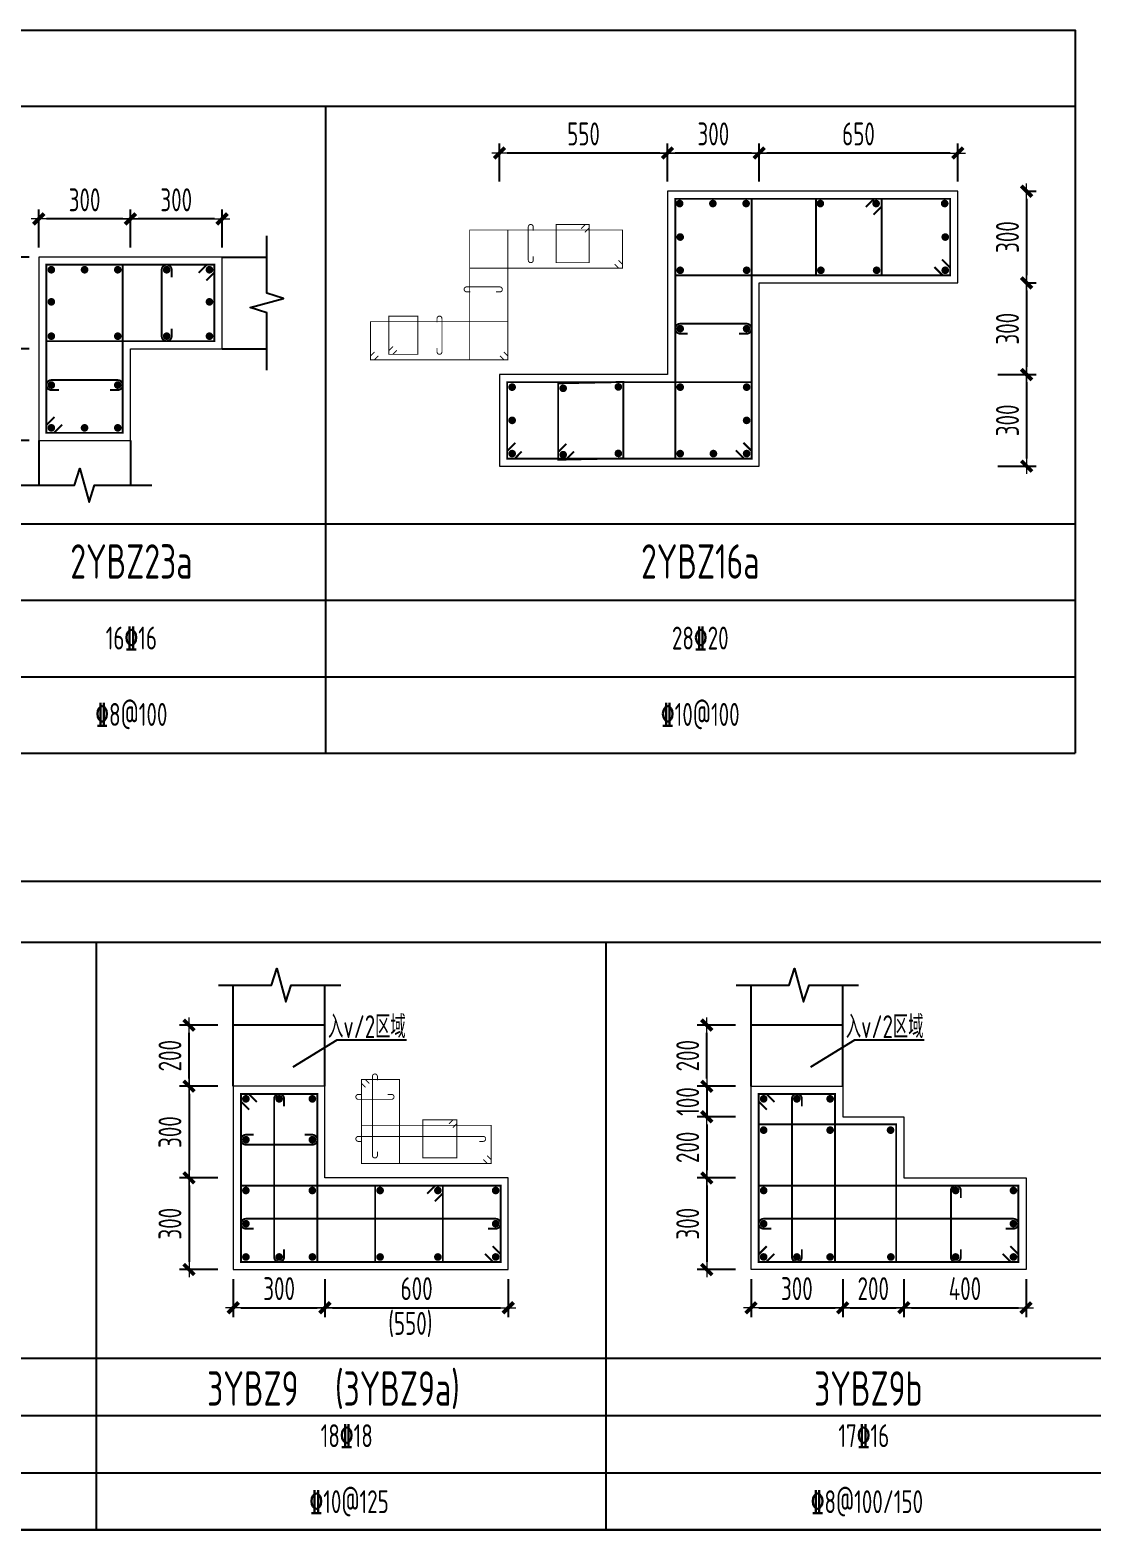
# Model space of a CAD drawing. Extents: x 292423 to 376523, y 106557 to 361882.
# Drawn here: x 346941 to 360844, y 250799 to 270438 of the extents above; entities that cross this region are included whole.
import ezdxf
from ezdxf.enums import TextEntityAlignment as Align

# ---------------------------------------------------------------- set-up
doc = ezdxf.new("R2010")
doc.units = 0
doc.header["$LTSCALE"] = 1000
doc.linetypes.add('3', pattern=[5, 3, -2])
doc.layers.get('0').update_dxf_attribs({"linetype": 'CONTINUOUS'})
doc.layers.get('Defpoints').update_dxf_attribs({"linetype": 'CONTINUOUS'})
for name, color, linetype, lineweight in [('REIN', 6, 'CONTINUOUS', 18), ('Z-柱大样外框', 7, 'ByLayer', 18), ('Z-详图标注', 3, 'CONTINUOUS', 18)]:
    doc.layers.add(name, color=color, linetype=linetype, lineweight=lineweight)
for name, color, linetype in [('TAB', 7, 'CONTINUOUS'), ('TEXT', 7, 'CONTINUOUS'), ('THIN', 7, 'CONTINUOUS')]:
    doc.layers.add(name, color=color, linetype=linetype)
doc.styles.get("Standard").update_dxf_attribs({"font": 'tssdeng.shx', "width": 0.7, "bigfont": 'tssdchn.shx'})
doc.styles.add('TCCAD_Dimension', font='Tssdeng.shx', dxfattribs={"width": 0.7, "bigfont": 'tssdchn.shx'})
doc.dimstyles.new('TCCAD_25_100', dxfattribs={"dimtxt": 300, "dimasz": 100, "dimexe": 125, "dimexo": 125, "dimgap": 100, "dimtad": 1, "dimdec": 0, "dimlfac": 0.25, "dimzin": 0, "dimdsep": 46, "dimtxsty": 'TCCAD_Dimension', "dimblk": '_TCDBK25_100', "dimcen": 0, "dimclrt": 7, "dimadec": 0, "dimazin": 0, "dimtfac": 1, "dimtdec": 0, "dimtix": 1, "dimtmove": 2, "dimatfit": 3, "dimfxl": 1, "dimtolj": 1, "dimtzin": 0, "dimarcsym": 0})

# ---------------------------------------------------------------- blocks, each defined once
blk = doc.blocks.new('_TCDBK25_100')
blk.add_line((-1, 0), (1, 0))
at = {"const_width": 0.5}
blk.add_lwpolyline([(-0.7, -0.7), (0.7, 0.7)], dxfattribs=at)
blk = doc.blocks.new('*D461')
at = {"layer": 'Defpoints', "color": 0}
for p in [(359887, 268327), (359887, 267127), (359987, 267127)]:
    blk.add_point(p, dxfattribs=at)
at = {"layer": 'Z-详图标注', "color": 0, "lineweight": -2}
for p, q in [((360012, 268327), (360112, 268327)), ((359987, 268227), (359987, 267227)), ((360012, 267127), (360112, 267127))]:
    blk.add_line(p, q, dxfattribs=at)
at = {"layer": 'Z-详图标注', "color": 0, "lineweight": -2, "xscale": 100, "yscale": 100, "zscale": 100}
for p, rotation in [((359987, 268327), 90), ((359987, 267127), 270)]:
    blk.add_blockref('_TCDBK25_100', p, dxfattribs=dict(at, rotation=rotation))
at = {"layer": 'Z-详图标注', "color": 7, "insert": (359737, 267727), "char_height": 300, "attachment_point": 5, "rotation": 90, "style": 'TCCAD_Dimension'}
blk.add_mtext('\\A1;300', dxfattribs=at)
blk = doc.blocks.new('*D462')
at = {"layer": 'Defpoints', "color": 0}
for p in [(359887, 267127), (359487, 265927), (359987, 265927)]:
    blk.add_point(p, dxfattribs=at)
at = {"layer": 'Z-详图标注', "color": 0, "lineweight": -2}
for p, q in [((360012, 267127), (360112, 267127)), ((359987, 267027), (359987, 266027)), ((359612, 265927), (360112, 265927))]:
    blk.add_line(p, q, dxfattribs=at)
at = {"layer": 'Z-详图标注', "color": 0, "lineweight": -2, "xscale": 100, "yscale": 100, "zscale": 100}
for p, rotation in [((359987, 267127), 90), ((359987, 265927), 270)]:
    blk.add_blockref('_TCDBK25_100', p, dxfattribs=dict(at, rotation=rotation))
at = {"layer": 'Z-详图标注', "color": 7, "insert": (359737, 266527), "char_height": 300, "attachment_point": 5, "rotation": 90, "style": 'TCCAD_Dimension'}
blk.add_mtext('\\A1;300', dxfattribs=at)
blk = doc.blocks.new('*D463')
at = {"layer": 'Defpoints', "color": 0}
for p in [(359487, 265927), (359487, 264727), (359987, 264727)]:
    blk.add_point(p, dxfattribs=at)
at = {"layer": 'Z-详图标注', "color": 0, "lineweight": -2}
for p, q in [((359612, 265927), (360112, 265927)), ((359987, 265827), (359987, 264827)), ((359612, 264727), (360112, 264727))]:
    blk.add_line(p, q, dxfattribs=at)
at = {"layer": 'Z-详图标注', "color": 0, "lineweight": -2, "xscale": 100, "yscale": 100, "zscale": 100}
for p, rotation in [((359987, 265927), 90), ((359987, 264727), 270)]:
    blk.add_blockref('_TCDBK25_100', p, dxfattribs=dict(at, rotation=rotation))
at = {"layer": 'Z-详图标注', "color": 7, "insert": (359737, 265327), "char_height": 300, "attachment_point": 5, "rotation": 90, "style": 'TCCAD_Dimension'}
blk.add_mtext('\\A1;300', dxfattribs=at)
blk = doc.blocks.new('*D464')
at = {"layer": 'Defpoints', "color": 0}
for p in [(356487, 268827), (356487, 268327), (359087, 268327)]:
    blk.add_point(p, dxfattribs=at)
at = {"layer": 'Z-详图标注', "color": 0, "lineweight": -2}
for p, q in [((356487, 268452), (356487, 268952)), ((359087, 268452), (359087, 268952)), ((358987, 268827), (356587, 268827))]:
    blk.add_line(p, q, dxfattribs=at)
at = {"layer": 'Z-详图标注', "color": 0, "lineweight": -2, "xscale": 100, "yscale": 100, "zscale": 100, "rotation": 180}
blk.add_blockref('_TCDBK25_100', (356487, 268827), dxfattribs=at)
at = {"layer": 'Z-详图标注', "color": 0, "lineweight": -2, "xscale": 100, "yscale": 100, "zscale": 100}
blk.add_blockref('_TCDBK25_100', (359087, 268827), dxfattribs=at)
at = {"layer": 'Z-详图标注', "color": 7, "insert": (357787, 269077), "char_height": 300, "attachment_point": 5, "style": 'TCCAD_Dimension'}
blk.add_mtext('\\A1;650', dxfattribs=at)
blk = doc.blocks.new('*D465')
at = {"layer": 'Defpoints', "color": 0}
for p in [(355287, 268827), (355287, 268327), (356487, 268327)]:
    blk.add_point(p, dxfattribs=at)
at = {"layer": 'Z-详图标注', "color": 0, "lineweight": -2}
for p, q in [((355287, 268452), (355287, 268952)), ((356487, 268452), (356487, 268952)), ((356387, 268827), (355387, 268827))]:
    blk.add_line(p, q, dxfattribs=at)
at = {"layer": 'Z-详图标注', "color": 0, "lineweight": -2, "xscale": 100, "yscale": 100, "zscale": 100, "rotation": 180}
blk.add_blockref('_TCDBK25_100', (355287, 268827), dxfattribs=at)
at = {"layer": 'Z-详图标注', "color": 0, "lineweight": -2, "xscale": 100, "yscale": 100, "zscale": 100}
blk.add_blockref('_TCDBK25_100', (356487, 268827), dxfattribs=at)
at = {"layer": 'Z-详图标注', "color": 7, "insert": (355887, 269077), "char_height": 300, "attachment_point": 5, "style": 'TCCAD_Dimension'}
blk.add_mtext('\\A1;300', dxfattribs=at)
blk = doc.blocks.new('*D466')
at = {"layer": 'Defpoints', "color": 0}
for p in [(353087, 268827), (353087, 268327), (355287, 268327)]:
    blk.add_point(p, dxfattribs=at)
at = {"layer": 'Z-详图标注', "color": 0, "lineweight": -2}
for p, q in [((353087, 268452), (353087, 268952)), ((355287, 268452), (355287, 268952)), ((355187, 268827), (353187, 268827))]:
    blk.add_line(p, q, dxfattribs=at)
at = {"layer": 'Z-详图标注', "color": 0, "lineweight": -2, "xscale": 100, "yscale": 100, "zscale": 100, "rotation": 180}
blk.add_blockref('_TCDBK25_100', (353087, 268827), dxfattribs=at)
at = {"layer": 'Z-详图标注', "color": 0, "lineweight": -2, "xscale": 100, "yscale": 100, "zscale": 100}
blk.add_blockref('_TCDBK25_100', (355287, 268827), dxfattribs=at)
at = {"layer": 'Z-详图标注', "color": 7, "insert": (354187, 269077), "char_height": 300, "attachment_point": 5, "style": 'TCCAD_Dimension'}
blk.add_mtext('\\A1;550', dxfattribs=at)
blk = doc.blocks.new('*D508')
at = {"layer": 'Defpoints', "color": 0}
for p in [(349523, 256609), (349023, 255409), (349523, 255409)]:
    blk.add_point(p, dxfattribs=at)
at = {"layer": 'Z-详图标注', "color": 0, "lineweight": -2}
for p, q in [((349398, 256609), (348898, 256609)), ((349023, 256509), (349023, 255509)), ((349398, 255409), (348898, 255409))]:
    blk.add_line(p, q, dxfattribs=at)
at = {"layer": 'Z-详图标注', "color": 0, "lineweight": -2, "xscale": 100, "yscale": 100, "zscale": 100}
for p, rotation in [((349023, 256609), 90), ((349023, 255409), 270)]:
    blk.add_blockref('_TCDBK25_100', p, dxfattribs=dict(at, rotation=rotation))
at = {"layer": 'Z-详图标注', "color": 7, "insert": (348773, 256009), "char_height": 300, "attachment_point": 5, "rotation": 90, "style": 'TCCAD_Dimension'}
blk.add_mtext('\\A1;300', dxfattribs=at)
blk = doc.blocks.new('*D509')
at = {"layer": 'Defpoints', "color": 0}
for p in [(349523, 255409), (349023, 254209), (349523, 254209)]:
    blk.add_point(p, dxfattribs=at)
at = {"layer": 'Z-详图标注', "color": 0, "lineweight": -2}
for p, q in [((349398, 255409), (348898, 255409)), ((349023, 255309), (349023, 254309)), ((349398, 254209), (348898, 254209))]:
    blk.add_line(p, q, dxfattribs=at)
at = {"layer": 'Z-详图标注', "color": 0, "lineweight": -2, "xscale": 100, "yscale": 100, "zscale": 100}
for p, rotation in [((349023, 255409), 90), ((349023, 254209), 270)]:
    blk.add_blockref('_TCDBK25_100', p, dxfattribs=dict(at, rotation=rotation))
at = {"layer": 'Z-详图标注', "color": 7, "insert": (348773, 254809), "char_height": 300, "attachment_point": 5, "rotation": 90, "style": 'TCCAD_Dimension'}
blk.add_mtext('\\A1;300', dxfattribs=at)
blk = doc.blocks.new('*D510')
at = {"layer": 'Defpoints', "color": 0}
for p in [(349602, 254209), (350802, 254209), (350802, 253709)]:
    blk.add_point(p, dxfattribs=at)
at = {"layer": 'Z-详图标注', "color": 0, "lineweight": -2}
for p, q in [((349602, 254084), (349602, 253584)), ((350802, 254084), (350802, 253584)), ((349702, 253709), (350702, 253709))]:
    blk.add_line(p, q, dxfattribs=at)
at = {"layer": 'Z-详图标注', "color": 0, "lineweight": -2, "xscale": 100, "yscale": 100, "zscale": 100}
for p, rotation in [((349602, 253709), 180.0005828422533), ((350802, 253709), 0.0005828422533449261)]:
    blk.add_blockref('_TCDBK25_100', p, dxfattribs=dict(at, rotation=rotation))
at = {"layer": 'Z-详图标注', "color": 7, "insert": (350202, 253959), "char_height": 300, "attachment_point": 5, "rotation": 0.0006, "style": 'TCCAD_Dimension'}
blk.add_mtext('\\A1;300', dxfattribs=at)
blk = doc.blocks.new('*D511')
at = {"layer": 'Defpoints', "color": 0}
for p in [(350802, 254209), (353202, 254209), (353202, 253709)]:
    blk.add_point(p, dxfattribs=at)
at = {"layer": 'Z-详图标注', "color": 0, "lineweight": -2}
for p, q in [((350802, 254084), (350802, 253584)), ((353202, 254084), (353202, 253584)), ((350902, 253709), (353102, 253709))]:
    blk.add_line(p, q, dxfattribs=at)
at = {"layer": 'Z-详图标注', "color": 0, "lineweight": -2, "xscale": 100, "yscale": 100, "zscale": 100}
for p, rotation in [((350802, 253709), 180.0005828422533), ((353202, 253709), 0.0005828422533449261)]:
    blk.add_blockref('_TCDBK25_100', p, dxfattribs=dict(at, rotation=rotation))
at = {"layer": 'Z-详图标注', "color": 7, "insert": (352002, 253959), "char_height": 300, "attachment_point": 5, "rotation": 0.0006, "style": 'TCCAD_Dimension'}
blk.add_mtext('\\A1;600', dxfattribs=at)
blk = doc.blocks.new('*D512')
at = {"layer": 'Defpoints', "color": 0}
for p in [(349023, 257409), (349523, 257409), (349523, 256609)]:
    blk.add_point(p, dxfattribs=at)
at = {"layer": 'Z-详图标注', "color": 0, "lineweight": -2}
for p, q in [((349398, 257409), (348898, 257409)), ((349023, 256709), (349023, 257309)), ((349398, 256609), (348898, 256609))]:
    blk.add_line(p, q, dxfattribs=at)
at = {"layer": 'Z-详图标注', "color": 0, "lineweight": -2, "xscale": 100, "yscale": 100, "zscale": 100}
for p, rotation in [((349023, 257409), 90), ((349023, 256609), 270)]:
    blk.add_blockref('_TCDBK25_100', p, dxfattribs=dict(at, rotation=rotation))
at = {"layer": 'Z-详图标注', "color": 7, "lineweight": -3, "insert": (348773, 257009), "char_height": 300, "attachment_point": 5, "rotation": 90, "style": 'TCCAD_Dimension'}
blk.add_mtext('\\A1;200', dxfattribs=at)
blk = doc.blocks.new('*D567')
at = {"layer": 'Defpoints', "color": 0}
for p in [(356301, 256609), (355801, 256209), (356301, 256209)]:
    blk.add_point(p, dxfattribs=at)
at = {"layer": 'Z-详图标注', "color": 0, "lineweight": -2}
for p, q in [((355801, 256709), (355801, 256809)), ((356176, 256609), (355676, 256609)), ((355801, 256609), (355801, 256209)), ((356176, 256209), (355676, 256209)), ((355801, 256109), (355801, 256009))]:
    blk.add_line(p, q, dxfattribs=at)
at = {"layer": 'Z-详图标注', "color": 0, "lineweight": -2, "xscale": 100, "yscale": 100, "zscale": 100}
for p, rotation in [((355801, 256609), 270), ((355801, 256209), 90)]:
    blk.add_blockref('_TCDBK25_100', p, dxfattribs=dict(at, rotation=rotation))
at = {"layer": 'Z-详图标注', "color": 7, "insert": (355551, 256409), "char_height": 300, "attachment_point": 5, "rotation": 90, "style": 'TCCAD_Dimension'}
blk.add_mtext('\\A1;100', dxfattribs=at)
blk = doc.blocks.new('*D568')
at = {"layer": 'Defpoints', "color": 0}
for p in [(356301, 255409), (355801, 254209), (356301, 254209)]:
    blk.add_point(p, dxfattribs=at)
at = {"layer": 'Z-详图标注', "color": 0, "lineweight": -2}
for p, q in [((356176, 255409), (355676, 255409)), ((355801, 255309), (355801, 254309)), ((356176, 254209), (355676, 254209))]:
    blk.add_line(p, q, dxfattribs=at)
at = {"layer": 'Z-详图标注', "color": 0, "lineweight": -2, "xscale": 100, "yscale": 100, "zscale": 100}
for p, rotation in [((355801, 255409), 90), ((355801, 254209), 270)]:
    blk.add_blockref('_TCDBK25_100', p, dxfattribs=dict(at, rotation=rotation))
at = {"layer": 'Z-详图标注', "color": 7, "insert": (355551, 254809), "char_height": 300, "attachment_point": 5, "rotation": 90, "style": 'TCCAD_Dimension'}
blk.add_mtext('\\A1;300', dxfattribs=at)
blk = doc.blocks.new('*D569')
at = {"layer": 'Defpoints', "color": 0}
for p in [(356380, 254209), (357580, 254209), (357580, 253709)]:
    blk.add_point(p, dxfattribs=at)
at = {"layer": 'Z-详图标注', "color": 0, "lineweight": -2}
for p, q in [((356380, 254084), (356380, 253584)), ((357580, 254084), (357580, 253584)), ((356480, 253709), (357480, 253709))]:
    blk.add_line(p, q, dxfattribs=at)
at = {"layer": 'Z-详图标注', "color": 0, "lineweight": -2, "xscale": 100, "yscale": 100, "zscale": 100}
for p, rotation in [((356380, 253709), 180.0005828422533), ((357580, 253709), 0.0005828422533449261)]:
    blk.add_blockref('_TCDBK25_100', p, dxfattribs=dict(at, rotation=rotation))
at = {"layer": 'Z-详图标注', "color": 7, "insert": (356980, 253959), "char_height": 300, "attachment_point": 5, "rotation": 0.0006, "style": 'TCCAD_Dimension'}
blk.add_mtext('\\A1;300', dxfattribs=at)
blk = doc.blocks.new('*D570')
at = {"layer": 'Defpoints', "color": 0}
for p in [(357580, 254209), (358380, 254209), (358380, 253709)]:
    blk.add_point(p, dxfattribs=at)
at = {"layer": 'Z-详图标注', "color": 0, "lineweight": -2}
for p, q in [((357580, 254084), (357580, 253584)), ((358380, 254084), (358380, 253584)), ((357680, 253709), (358280, 253709))]:
    blk.add_line(p, q, dxfattribs=at)
at = {"layer": 'Z-详图标注', "color": 0, "lineweight": -2, "xscale": 100, "yscale": 100, "zscale": 100}
for p, rotation in [((357580, 253709), 180.0005828422533), ((358380, 253709), 0.0005828422533449261)]:
    blk.add_blockref('_TCDBK25_100', p, dxfattribs=dict(at, rotation=rotation))
at = {"layer": 'Z-详图标注', "color": 7, "insert": (357980, 253959), "char_height": 300, "attachment_point": 5, "rotation": 0.0006, "style": 'TCCAD_Dimension'}
blk.add_mtext('\\A1;200', dxfattribs=at)
blk = doc.blocks.new('*D571')
at = {"layer": 'Defpoints', "color": 0}
for p in [(355801, 257409), (356301, 257409), (356301, 256609)]:
    blk.add_point(p, dxfattribs=at)
at = {"layer": 'Z-详图标注', "color": 0, "lineweight": -2}
for p, q in [((356176, 257409), (355676, 257409)), ((355801, 256709), (355801, 257309)), ((356176, 256609), (355676, 256609))]:
    blk.add_line(p, q, dxfattribs=at)
at = {"layer": 'Z-详图标注', "color": 0, "lineweight": -2, "xscale": 100, "yscale": 100, "zscale": 100}
for p, rotation in [((355801, 257409), 90), ((355801, 256609), 270)]:
    blk.add_blockref('_TCDBK25_100', p, dxfattribs=dict(at, rotation=rotation))
at = {"layer": 'Z-详图标注', "color": 7, "lineweight": -3, "insert": (355551, 257009), "char_height": 300, "attachment_point": 5, "rotation": 90, "style": 'TCCAD_Dimension'}
blk.add_mtext('\\A1;200', dxfattribs=at)
blk = doc.blocks.new('*D583')
at = {"layer": 'Defpoints', "color": 0}
for p in [(348255, 267964), (348255, 267464), (349455, 267464)]:
    blk.add_point(p, dxfattribs=at)
at = {"layer": 'Z-详图标注', "color": 0, "lineweight": -2}
for p, q in [((348255, 267589), (348255, 268089)), ((349455, 267589), (349455, 268089)), ((349355, 267964), (348355, 267964))]:
    blk.add_line(p, q, dxfattribs=at)
at = {"layer": 'Z-详图标注', "color": 0, "lineweight": -2, "xscale": 100, "yscale": 100, "zscale": 100, "rotation": 180}
blk.add_blockref('_TCDBK25_100', (348255, 267964), dxfattribs=at)
at = {"layer": 'Z-详图标注', "color": 0, "lineweight": -2, "xscale": 100, "yscale": 100, "zscale": 100}
blk.add_blockref('_TCDBK25_100', (349455, 267964), dxfattribs=at)
at = {"layer": 'Z-详图标注', "color": 7, "insert": (348855, 268214), "char_height": 300, "attachment_point": 5, "style": 'TCCAD_Dimension'}
blk.add_mtext('\\A1;300', dxfattribs=at)
blk = doc.blocks.new('*D584')
at = {"layer": 'Defpoints', "color": 0}
for p in [(347055, 267964), (347055, 267464), (348255, 267464)]:
    blk.add_point(p, dxfattribs=at)
at = {"layer": 'Z-详图标注', "color": 0, "lineweight": -2}
for p, q in [((347055, 267589), (347055, 268089)), ((348255, 267589), (348255, 268089)), ((348155, 267964), (347155, 267964))]:
    blk.add_line(p, q, dxfattribs=at)
at = {"layer": 'Z-详图标注', "color": 0, "lineweight": -2, "xscale": 100, "yscale": 100, "zscale": 100, "rotation": 180}
blk.add_blockref('_TCDBK25_100', (347055, 267964), dxfattribs=at)
at = {"layer": 'Z-详图标注', "color": 0, "lineweight": -2, "xscale": 100, "yscale": 100, "zscale": 100}
blk.add_blockref('_TCDBK25_100', (348255, 267964), dxfattribs=at)
at = {"layer": 'Z-详图标注', "color": 7, "insert": (347655, 268214), "char_height": 300, "attachment_point": 5, "style": 'TCCAD_Dimension'}
blk.add_mtext('\\A1;300', dxfattribs=at)
blk = doc.blocks.new('*D585')
at = {"layer": 'Defpoints', "color": 0}
for p in [(347055, 267464), (346555, 266264), (347055, 266264)]:
    blk.add_point(p, dxfattribs=at)
at = {"layer": 'Z-详图标注', "color": 0, "lineweight": -2}
for p, q in [((346930, 267464), (346430, 267464)), ((346555, 267364), (346555, 266364)), ((346930, 266264), (346430, 266264))]:
    blk.add_line(p, q, dxfattribs=at)
at = {"layer": 'Z-详图标注', "color": 0, "lineweight": -2, "xscale": 100, "yscale": 100, "zscale": 100}
for p, rotation in [((346555, 267464), 90), ((346555, 266264), 270)]:
    blk.add_blockref('_TCDBK25_100', p, dxfattribs=dict(at, rotation=rotation))
at = {"layer": 'Z-详图标注', "color": 7, "insert": (346305, 266864), "char_height": 300, "attachment_point": 5, "rotation": 90, "style": 'TCCAD_Dimension'}
blk.add_mtext('\\A1;300', dxfattribs=at)
blk = doc.blocks.new('*D586')
at = {"layer": 'Defpoints', "color": 0}
for p in [(347055, 266264), (346555, 265064), (347055, 265064)]:
    blk.add_point(p, dxfattribs=at)
at = {"layer": 'Z-详图标注', "color": 0, "lineweight": -2}
for p, q in [((346930, 266264), (346430, 266264)), ((346555, 266164), (346555, 265164)), ((346930, 265064), (346430, 265064))]:
    blk.add_line(p, q, dxfattribs=at)
at = {"layer": 'Z-详图标注', "color": 0, "lineweight": -2, "xscale": 100, "yscale": 100, "zscale": 100}
for p, rotation in [((346555, 266264), 90), ((346555, 265064), 270)]:
    blk.add_blockref('_TCDBK25_100', p, dxfattribs=dict(at, rotation=rotation))
at = {"layer": 'Z-详图标注', "color": 7, "insert": (346305, 265664), "char_height": 300, "attachment_point": 5, "rotation": 90, "style": 'TCCAD_Dimension'}
blk.add_mtext('\\A1;300', dxfattribs=at)
blk = doc.blocks.new('*D859')
at = {"layer": 'Defpoints', "color": 0}
for p in [(358380, 254209), (359980, 254209), (359980, 253709)]:
    blk.add_point(p, dxfattribs=at)
at = {"layer": 'Z-详图标注', "color": 0, "lineweight": -2}
for p, q in [((358380, 254084), (358380, 253584)), ((359980, 254084), (359980, 253584)), ((358480, 253709), (359880, 253709))]:
    blk.add_line(p, q, dxfattribs=at)
at = {"layer": 'Z-详图标注', "color": 0, "lineweight": -2, "xscale": 100, "yscale": 100, "zscale": 100}
for p, rotation in [((358380, 253709), 180.0005828422533), ((359980, 253709), 0.0005828422533449261)]:
    blk.add_blockref('_TCDBK25_100', p, dxfattribs=dict(at, rotation=rotation))
at = {"layer": 'Z-详图标注', "color": 7, "insert": (359180, 253959), "char_height": 300, "attachment_point": 5, "rotation": 0.0006, "style": 'TCCAD_Dimension'}
blk.add_mtext('\\A1;400', dxfattribs=at)
blk = doc.blocks.new('*D860')
at = {"layer": 'Defpoints', "color": 0}
for p in [(356301, 256209), (355801, 255409), (356301, 255409)]:
    blk.add_point(p, dxfattribs=at)
at = {"layer": 'Z-详图标注', "color": 0, "lineweight": -2}
for p, q in [((356176, 256209), (355676, 256209)), ((355801, 256109), (355801, 255509)), ((356176, 255409), (355676, 255409))]:
    blk.add_line(p, q, dxfattribs=at)
at = {"layer": 'Z-详图标注', "color": 0, "lineweight": -2, "xscale": 100, "yscale": 100, "zscale": 100}
for p, rotation in [((355801, 256209), 90), ((355801, 255409), 270)]:
    blk.add_blockref('_TCDBK25_100', p, dxfattribs=dict(at, rotation=rotation))
at = {"layer": 'Z-详图标注', "color": 7, "insert": (355551, 255809), "char_height": 300, "attachment_point": 5, "rotation": 90, "style": 'TCCAD_Dimension'}
blk.add_mtext('\\A1;200', dxfattribs=at)

msp = doc.modelspace()

# ---------------------------------------------------------------- linework, layer by layer
at = {"color": 2, "linetype": '3', "lineweight": -3}
for p, q in [((350802.2, 257408.8), (349602.2, 257408.8)), ((357580.3, 257408.8), (356380.3, 257408.8))]:
    msp.add_line(p, q, dxfattribs=at)
at = {"layer": 'REIN', "color": 210}
for points, const_width in [([(358881.4, 267432.8), (358987.5, 267326.7), (358987.5, 267226.7), (355387.5, 267226.7), (355387.5, 268226.7), (358987.5, 268226.7), (358987.5, 267226.7), (358887.5, 267226.7), (358781.4, 267332.8)], 25), ([(356281.4, 265032.8), (356387.5, 264926.7), (356387.5, 264826.7), (355387.5, 264826.7), (355387.5, 268226.7), (356387.5, 268226.7), (356387.5, 264826.7), (356287.5, 264826.7), (356181.4, 264932.8)], 25), ([(354643.6, 267422), (354696.6, 267369), (354696.6, 267319), (352696.6, 267319), (352696.6, 267819), (354696.6, 267819), (354696.6, 267319), (354646.6, 267319), (354593.6, 267372)], 12.5), ([(353143.6, 266222), (353196.6, 266169), (353196.6, 266119), (352696.6, 266119), (352696.6, 267819), (353196.6, 267819), (353196.6, 266119), (353146.6, 266119), (353093.6, 266172)], 12.5), ([(347361, 265270), (347255, 265163.9), (347155, 265163.9), (347155, 267363.9), (348155, 267363.9), (348155, 265163.9), (347155, 265163.9), (347155, 265263.9), (347261, 265370)], 25), ([(349148.9, 267257.9), (349255, 267363.9), (349355, 267363.9), (349355, 266363.9), (347155, 266363.9), (347155, 267363.9), (349355, 267363.9), (349355, 267263.9), (349248.9, 267157.9)], 25), ([(351499.6, 266172), (351446.6, 266119), (351396.6, 266119), (351396.6, 266619), (353196.6, 266619), (353196.6, 266119), (351396.6, 266119), (351396.6, 266169), (351449.6, 266222)], 12.5), ([(353377.6, 264918.3), (353287.5, 264826.7), (353187.5, 264826.7), (353187.5, 265826.7), (356387.5, 265826.7), (356387.5, 264826.7), (353187.5, 264826.7), (353187.5, 264926.7), (353293.6, 265032.8)], 25), ([(351331.8, 256594.3), (351278.8, 256647.3), (351278.8, 256697.3), (351778.8, 256697.3), (351778.8, 255597.3), (351278.8, 255597.3), (351278.8, 256697.3), (351328.8, 256697.3), (351381.8, 256644.3)], 12.5), ([(349808.3, 256302.7), (349702.2, 256408.8), (349702.2, 256508.8), (350702.2, 256508.8), (350702.2, 254308.8), (349702.2, 254308.8), (349702.2, 256508.8), (349802.2, 256508.8), (349908.3, 256402.7)], 25), ([(356586.4, 256302.7), (356480.3, 256408.8), (356480.3, 256508.8), (357480.3, 256508.8), (357480.3, 254308.8), (356480.3, 254308.8), (356480.3, 256508.8), (356580.3, 256508.8), (356686.4, 256402.7)], 25), ([(352925.8, 255700.4), (352978.8, 255647.3), (352978.8, 255597.3), (351278.8, 255597.3), (351278.8, 256097.3), (352978.8, 256097.3), (352978.8, 255597.3), (352928.8, 255597.3), (352875.8, 255650.4)], 12.5), ([(356686.4, 254414.9), (356580.3, 254308.8), (356480.3, 254308.8), (356480.3, 256108.8), (358280.3, 256108.8), (358280.3, 254308.8), (356480.3, 254308.8), (356480.3, 254408.8), (356586.4, 254514.9)], 25), ([(352996.1, 254514.9), (353102.2, 254408.8), (353102.2, 254308.8), (349702.2, 254308.8), (349702.2, 255308.8), (353102.2, 255308.8), (353102.2, 254308.8), (353002.2, 254308.8), (352896.1, 254414.9)], 25), ([(359774.3, 254514.9), (359880.3, 254408.8), (359880.3, 254308.8), (356480.3, 254308.8), (356480.3, 255308.8), (359880.3, 255308.8), (359880.3, 254308.8), (359780.3, 254308.8), (359674.3, 254414.9)], 25)]:
    msp.add_lwpolyline(points, dxfattribs=dict(at, const_width=const_width))
at = {"layer": 'REIN', "color": 6, "const_width": 50}
for points in [[(355420.6, 268165.6, 1), (355470.6, 268165.6, 1)], [(355855.6, 268165.6, 1), (355905.6, 268165.6, 1)], [(356290.6, 268165.6, 1), (356340.6, 268165.6, 1)], [(357262.4, 268165.6, 1), (357312.4, 268165.6, 1)], [(357992.4, 268165.6, 1), (358042.4, 268165.6, 1)], [(358890.6, 268165.6, 1), (358940.6, 268165.6, 1)], [(355427.5, 267726.7, 1), (355477.5, 267726.7, 1)], [(358897.5, 267726.7, 1), (358947.5, 267726.7, 1)], [(347195, 267298.9, 1), (347245, 267298.9, 1)], [(347630, 267298.9, 1), (347680, 267298.9, 1)], [(348065, 267298.9, 1), (348115, 267298.9, 1)], [(348705, 267298.9, 1), (348755, 267298.9, 1)], [(349265, 267298.9, 1), (349315, 267298.9, 1)], [(355427.5, 267291.7, 1), (355477.5, 267291.7, 1)], [(356297.5, 267291.7, 1), (356347.5, 267291.7, 1)], [(357269.3, 267291.7, 1), (357319.3, 267291.7, 1)], [(357999.3, 267291.7, 1), (358049.3, 267291.7, 1)], [(358897.5, 267291.7, 1), (358947.5, 267291.7, 1)], [(347195, 266878.5, 1), (347245, 266878.5, 1)], [(349265, 266878.5, 1), (349315, 266878.5, 1)], [(355427.5, 266526.7, 1), (355477.5, 266526.7, 1)], [(356297.5, 266526.7, 1), (356347.5, 266526.7, 1)], [(347195, 266428.9, 1), (347245, 266428.9, 1)], [(348065, 266428.9, 1), (348115, 266428.9, 1)], [(348705, 266428.9, 1), (348755, 266428.9, 1)], [(349265, 266428.9, 1), (349315, 266428.9, 1)], [(347195, 265788.9, 1), (347245, 265788.9, 1)], [(348065, 265788.9, 1), (348115, 265788.9, 1)], [(353227.5, 265761.7, 1), (353277.5, 265761.7, 1)], [(353895.7, 265747, 1), (353945.7, 265747, 1)], [(354617.7, 265764.6, 1), (354667.7, 265764.6, 1)], [(355427.5, 265761.7, 1), (355477.5, 265761.7, 1)], [(356297.5, 265761.7, 1), (356347.5, 265761.7, 1)], [(353227.5, 265326.7, 1), (353277.5, 265326.7, 1)], [(356297.5, 265326.7, 1), (356347.5, 265326.7, 1)], [(347195, 265228.9, 1), (347245, 265228.9, 1)], [(347630, 265228.9, 1), (347680, 265228.9, 1)], [(348065, 265228.9, 1), (348115, 265228.9, 1)], [(353227.5, 264891.7, 1), (353277.5, 264891.7, 1)], [(353895.7, 264877, 1), (353945.7, 264877, 1)], [(354617.7, 264894.6, 1), (354667.7, 264894.6, 1)], [(355427.5, 264891.7, 1), (355477.5, 264891.7, 1)], [(355862.5, 264891.7, 1), (355912.5, 264891.7, 1)], [(356297.5, 264891.7, 1), (356347.5, 264891.7, 1)], [(349742.2, 256443.8, 1), (349792.2, 256443.8, 1)], [(350177.2, 256443.8, 1), (350227.2, 256443.8, 1)], [(350612.2, 256443.8, 1), (350662.2, 256443.8, 1)], [(356520.3, 256443.8, 1), (356570.3, 256443.8, 1)], [(356955.3, 256443.8, 1), (357005.3, 256443.8, 1)], [(357390.3, 256443.8, 1), (357440.3, 256443.8, 1)], [(349742.2, 255908.8, 1), (349792.2, 255908.8, 1)], [(350612.2, 255908.8, 1), (350662.2, 255908.8, 1)], [(356520.3, 256034.3, 1), (356570.3, 256034.3, 1)], [(357390.3, 256034.3, 1), (357440.3, 256034.3, 1)], [(358181.9, 256034.3, 1), (358231.9, 256034.3, 1)], [(349742.2, 255243.8, 1), (349792.2, 255243.8, 1)], [(350612.2, 255243.8, 1), (350662.2, 255243.8, 1)], [(351498.9, 255243.8, 1), (351548.9, 255243.8, 1)], [(352255.5, 255243.8, 1), (352305.5, 255243.8, 1)], [(353012.2, 255243.8, 1), (353062.2, 255243.8, 1)], [(356520.3, 255243.8, 1), (356570.3, 255243.8, 1)], [(359033.7, 255243.8, 1), (359083.7, 255243.8, 1)], [(359790.3, 255243.8, 1), (359840.3, 255243.8, 1)], [(349742.2, 254808.8, 1), (349792.2, 254808.8, 1)], [(353012.2, 254808.8, 1), (353062.2, 254808.8, 1)], [(356520.3, 254808.8, 1), (356570.3, 254808.8, 1)], [(359790.3, 254808.8, 1), (359840.3, 254808.8, 1)], [(349742.2, 254373.8, 1), (349792.2, 254373.8, 1)], [(350177.2, 254373.8, 1), (350227.2, 254373.8, 1)], [(350612.2, 254373.8, 1), (350662.2, 254373.8, 1)], [(351498.9, 254373.8, 1), (351548.9, 254373.8, 1)], [(352255.5, 254373.8, 1), (352305.5, 254373.8, 1)], [(353012.2, 254373.8, 1), (353062.2, 254373.8, 1)], [(356520.3, 254373.8, 1), (356570.3, 254373.8, 1)], [(356955.3, 254373.8, 1), (357005.3, 254373.8, 1)], [(357390.3, 254373.8, 1), (357440.3, 254373.8, 1)], [(358185.3, 254373.8, 1), (358235.3, 254373.8, 1)], [(359033.7, 254373.8, 1), (359083.7, 254373.8, 1)], [(359790.3, 254373.8, 1), (359840.3, 254373.8, 1)]]:
    msp.add_lwpolyline(points, format="xyb", close=True, dxfattribs=at)
at = {"layer": 'REIN', "color": 6}
for points, const_width in [([(357883.2, 268120.7), (357989.3, 268226.7), (358089.3, 268226.7), (358089.3, 267226.7), (357229.3, 267226.7), (357229.3, 268226.7), (358089.3, 268226.7), (358089.3, 268126.7), (357983.2, 268020.7)], 25), ([(354156.1, 267838.5), (354209.1, 267891.5), (354259.1, 267891.5), (354259.1, 267391.5), (353829.1, 267391.5), (353829.1, 267891.5), (354259.1, 267891.5), (354259.1, 267841.5), (354206.1, 267788.5)], 12.5), ([(351742.1, 266244.5), (351689.1, 266191.5), (351639.1, 266191.5), (351639.1, 266691.5), (352019.1, 266691.5), (352019.1, 266191.5), (351639.1, 266191.5), (351639.1, 266241.5), (351692.1, 266294.5)], 12.5), ([(354061.8, 264918.1), (353955.7, 264812), (353855.7, 264812), (353855.7, 265812), (354707.7, 265829.6), (354707.7, 264829.6), (353855.7, 264812), (353855.7, 264912), (353961.8, 265018.1)], 25), ([(352424.9, 256116.8), (352478, 256169.8), (352528, 256169.8), (352528, 255669.8), (352084.6, 255669.8), (352084.6, 256169.8), (352528, 256169.8), (352528, 256119.8), (352474.9, 256066.8)], 12.5), ([(352139.5, 255202.8), (352245.5, 255308.8), (352345.5, 255308.8), (352345.5, 254308.8), (351458.9, 254308.8), (351458.9, 255308.8), (352345.5, 255308.8), (352345.5, 255208.8), (352239.5, 255102.8)], 25)]:
    msp.add_lwpolyline(points, dxfattribs=dict(at, const_width=const_width))
for points, const_width in [([(353529.1, 267474), (353529.1, 267424, -1), (353464.1, 267424), (353464.1, 267859, -1), (353529.1, 267859), (353529.1, 267809)], 12.5), ([(348795, 266528.9), (348795, 266428.9, -1), (348665, 266428.9), (348665, 267298.9, -1), (348795, 267298.9), (348795, 267198.9)], 25), ([(352706.6, 267009), (352656.6, 267009, -1), (352656.6, 267074), (353091.6, 267074, -1), (353091.6, 267009), (353041.6, 267009)], 12.5), ([(352269.1, 266609), (352269.1, 266659, -1), (352334.1, 266659), (352334.1, 266224, -1), (352269.1, 266224), (352269.1, 266274)], 12.5), ([(355552.5, 266461.7), (355452.5, 266461.7, -1), (355452.5, 266591.7), (356322.5, 266591.7, -1), (356322.5, 266461.7), (356222.5, 266461.7)], 25), ([(347320, 265723.9), (347220, 265723.9, -1), (347220, 265853.9), (348090, 265853.9, -1), (348090, 265723.9), (347990, 265723.9)], 25), ([(351488.8, 255752.3), (351488.8, 255702.3, -1), (351423.8, 255702.3), (351423.8, 256737.3, -1), (351488.8, 256737.3), (351488.8, 256687.3)], 12.5), ([(350267.2, 254473.8), (350267.2, 254373.8, -1), (350137.2, 254373.8), (350137.2, 256443.8, -1), (350267.2, 256443.8), (350267.2, 256343.8)], 25), ([(351623.8, 256502.3), (351673.8, 256502.3, -1), (351673.8, 256437.3), (351238.8, 256437.3, -1), (351238.8, 256502.3), (351288.8, 256502.3)], 12.5), ([(357045.3, 254473.8), (357045.3, 254373.8, -1), (356915.3, 254373.8), (356915.3, 256443.8, -1), (357045.3, 256443.8), (357045.3, 256343.8)], 25), ([(350537.2, 255973.8), (350637.2, 255973.8, -1), (350637.2, 255843.8), (349767.2, 255843.8, -1), (349767.2, 255973.8), (349867.2, 255973.8)], 25), ([(351288.8, 255887.3), (351238.8, 255887.3, -1), (351238.8, 255952.3), (352873.8, 255952.3, -1), (352873.8, 255887.3), (352823.8, 255887.3)], 12.5), ([(359126.3, 254473.7), (359126.3, 254373.7, -1), (358996.3, 254373.7), (358996.4, 255243.7, -1), (359126.4, 255243.7), (359126.4, 255143.7)], 25), ([(349867.2, 254743.8), (349767.2, 254743.8, -1), (349767.2, 254873.8), (353037.2, 254873.8, -1), (353037.2, 254743.8), (352937.2, 254743.8)], 25), ([(356645.3, 254743.8), (356545.3, 254743.8, -1), (356545.3, 254873.8), (359815.3, 254873.8, -1), (359815.3, 254743.8), (359715.3, 254743.8)], 25)]:
    msp.add_lwpolyline(points, format="xyb", dxfattribs=dict(at, const_width=const_width))
at = {"layer": 'TAB'}
for p, q in [((360622.1, 269437.6), (295391.9, 269437.6)), ((350808.9, 269437.6), (350808.9, 260970.9)), ((360622.1, 269437.6), (360622.1, 260970.9)), ((297191.9, 263970.9), (360622.1, 263970.9)), ((297191.9, 262970.9), (360622.1, 262970.9)), ((297191.9, 261970.9), (360622.1, 261970.9)), ((297191.9, 260970.9), (360622.1, 260970.9))]:
    msp.add_line(p, q, dxfattribs=at)
msp.add_lwpolyline([(360622.1, 269437.6), (295391.9, 269437.6), (295391.9, 270437.6), (360622.1, 270437.6), (360622.1, 260970.9)], dxfattribs=at)
at = {"layer": 'TEXT'}
for p, q in [((295391.9, 259293.4), (368105.7, 259293.4)), ((297191.9, 258495), (368105.7, 258495)), ((347808.1, 258495), (347808.1, 250799.2)), ((354477, 258495), (354477, 250799.2)), ((350957.9, 257212.6), (350382.2, 256857.6)), ((351868.3, 257212.6), (350957.9, 257212.6)), ((357736.1, 257212.6), (357160.4, 256857.6)), ((358646.5, 257212.6), (357736.1, 257212.6)), ((295391.9, 253049.2), (368105.7, 253049.2)), ((295391.9, 252299.2), (368105.7, 252299.2)), ((295391.9, 251549.2), (368105.7, 251549.2)), ((368105.7, 250799.2), (295391.9, 250799.2)), ((295391.9, 250799.2), (368105.7, 250799.2))]:
    msp.add_line(p, q, dxfattribs=at)
at = {"layer": 'THIN'}
for p, q in [((349455, 267463.9), (350041, 267463.9)), ((349455, 266263.9), (350041, 266263.9)), ((347055, 265063.9), (347055, 264478)), ((348255, 265063.9), (348255, 264478)), ((349602.2, 256608.8), (349602.2, 257932)), ((350802.2, 256608.8), (350802.2, 257932)), ((356380.3, 256608.8), (356380.3, 257932)), ((357580.3, 256608.8), (357580.3, 257932))]:
    msp.add_line(p, q, dxfattribs=at)
for points in [[(350041, 265983.9), (350041, 266733.9), (349821, 266803.9), (350261, 266923.9), (350041, 266993.9), (350041, 267743.9)], [(346775, 264478), (347525, 264478), (347595, 264698), (347715, 264258), (347785, 264478), (348535, 264478)], [(349407.3, 257932), (350100.7, 257932), (350170.7, 258152), (350290.7, 257712), (350360.7, 257932), (351010.7, 257932)], [(356185.5, 257932), (356878.9, 257932), (356948.9, 258152), (357068.9, 257712), (357138.9, 257932), (357788.9, 257932)]]:
    msp.add_lwpolyline(points, dxfattribs=at)
at = {"layer": 'Z-柱大样外框'}
for points in [[(353087.5, 265926.7), (353087.5, 264726.7), (356487.5, 264726.7), (356487.5, 267126.7), (359087.5, 267126.7), (359087.5, 268326.7), (355287.5, 268326.7), (355287.5, 265926.7), (353087.5, 265926.7)], [(347055, 265063.9), (348255, 265063.9), (348255, 266263.9), (349455, 266263.9), (349455, 267463.9), (347055, 267463.9)], [(349602.2, 256608.8), (349602.2, 254208.8), (353202.2, 254208.8), (353202.2, 255408.8), (350802.2, 255408.8), (350802.2, 256608.8), (349602.2, 256608.8)], [(357580.3, 256208.8), (358380.3, 256208.8), (358380.3, 255408.8), (359980.3, 255408.8), (359980.3, 254208.8), (356380.3, 254208.8), (356380.3, 256608.8), (357580.3, 256608.8)]]:
    msp.add_lwpolyline(points, close=True, dxfattribs=at)

# ---------------------------------------------------------------- texts
at = {"layer": 'TAB', "width": 0.7}
for s, height, p in [('2YBZ23a', 450, (348267.6, 263479.6)), ('2YBZ16a', 450, (355715.5, 263479.6)), ('16%%13216', 300, (348267.6, 262476.7)), ('28%%13220', 300, (355715.5, 262476.7)), ('%%1328@100', 300, (348267.6, 261476.7)), ('%%13210@100', 300, (355715.5, 261476.7))]:
    msp.add_text(s, height=height, dxfattribs=at).set_placement(p, align=Align.MIDDLE_CENTER)
at = {"layer": 'TEXT', "width": 0.7}
for p in [(350843, 257238.8, 0), (357621.1, 257238.8, 0)]:
    msp.add_text('入v/2区域', height=300, dxfattribs=at).set_placement(p)
for s, p in [('3YBZ9', (349858.1, 252651.7, 0)), ('(3YBZ9a)', (351749.9, 252651.7, 0)), ('3YBZ9b', (357915.6, 252651.7, 0))]:
    msp.add_text(s, height=450, dxfattribs=at).set_placement(p, align=Align.MIDDLE_CENTER)
at = {"layer": 'TEXT', "color": 7, "width": 0.7}
for s, p in [('18%%13218', (350745.6, 251793.9, 0)), ('17%%13216', (357523.7, 251793.9, 0))]:
    msp.add_text(s, height=300, dxfattribs=at).set_placement(p, align=Align.BOTTOM_LEFT)
for s, p in [('%%13210@125', (351118.6, 251169.6, 0)), ('%%1328@100/150', (357896.7, 251169.6, 0))]:
    msp.add_text(s, height=300, dxfattribs=at).set_placement(p, align=Align.MIDDLE_CENTER)
at = {"layer": 'Z-详图标注', "color": 7, "width": 0.7}
msp.add_text('(550)', height=300, dxfattribs=at).set_placement((351630.8, 253354.2, 0))

# ---------------------------------------------------------------- dimensions: what is measured, and where the dimension line sits
at = {"layer": 'Z-详图标注'}
for base, p1, p2, angle, picture, middle in [((353087.5, 268826.7), (355287.5, 268326.7), (353087.5, 268326.7), 180, '*D466', (354187.5, 269076.7)), ((355287.5, 268826.7), (356487.5, 268326.7), (355287.5, 268326.7), 180, '*D465', (355887.5, 269076.7)), ((356487.5, 268826.7), (359087.5, 268326.7), (356487.5, 268326.7), 180, '*D464', (357787.5, 269076.7)), ((347055, 267963.9), (348255, 267463.9), (347055, 267463.9), 180, '*D584', (347655, 268213.9)), ((348255, 267963.9), (349455, 267463.9), (348255, 267463.9), 180, '*D583', (348855, 268213.9)), ((359987.5, 267126.7), (359887.5, 268326.7), (359887.5, 267126.7), 270, '*D461', (359737.5, 267726.7)), ((346555, 266263.9), (347055, 267463.9), (347055, 266263.9), 270, '*D585', (346305, 266863.9)), ((359987.5, 265926.7), (359887.5, 267126.7), (359487.5, 265926.7), 270, '*D462', (359737.5, 266526.7)), ((346555, 265063.9), (347055, 266263.9), (347055, 265063.9), 270, '*D586', (346305, 265663.9)), ((359987.5, 264726.7), (359487.5, 265926.7), (359487.5, 264726.7), 270, '*D463', (359737.5, 265326.7)), ((349023.4, 255408.8), (349523.4, 256608.8), (349523.4, 255408.8), 270, '*D508', (348773.4, 256008.8)), ((355801.5, 256208.8), (356301.5, 256608.8), (356301.5, 256208.8), 270, '*D567', (355551.5, 256408.8)), ((355801.5, 255408.8), (356301.5, 256208.8), (356301.5, 255408.8), 270, '*D860', (355551.5, 255808.8)), ((349023.4, 254208.8), (349523.4, 255408.8), (349523.4, 254208.8), 270, '*D509', (348773.4, 254808.8)), ((355801.5, 254208.8), (356301.5, 255408.8), (356301.5, 254208.8), 270, '*D568', (355551.5, 254808.8)), ((350802.2, 253708.8), (349602.2, 254208.8), (350802.2, 254208.8), 0.00058, '*D510', (350202.2, 253958.8)), ((353202.2, 253708.8), (350802.2, 254208.8), (353202.2, 254208.8), 0.00058, '*D511', (352002.2, 253958.8)), ((357580.3, 253708.8), (356380.3, 254208.8), (357580.3, 254208.8), 0.00058, '*D569', (356980.3, 253958.8)), ((358380.4, 253708.8), (357580.3, 254208.8), (358380.4, 254208.8), 0.00058, '*D570', (357980.3, 253958.8)), ((359980.3, 253708.8), (358380.4, 254208.8), (359980.3, 254208.8), 0.00058, '*D859', (359180.4, 253958.8))]:
    dim = msp.add_linear_dim(base=base, p1=p1, p2=p2, angle=angle, dimstyle='TCCAD_25_100', dxfattribs=at)
    dim.commit()
    dim.dimension.update_dxf_attribs({"geometry": picture, "text_midpoint": middle})
at = {"layer": 'Z-详图标注', "lineweight": -3}
for base, p1, p2, picture, middle in [((349023.4, 257408.8), (349523.4, 256608.8), (349523.4, 257408.8), '*D512', (348773.4, 257008.8)), ((355801.5, 257408.8), (356301.5, 256608.8), (356301.5, 257408.8), '*D571', (355551.5, 257008.8))]:
    dim = msp.add_linear_dim(base=base, p1=p1, p2=p2, angle=90, dimstyle='TCCAD_25_100', dxfattribs=at)
    dim.commit()
    dim.dimension.update_dxf_attribs({"geometry": picture, "text_midpoint": middle})

doc.saveas('drawing.dxf')
